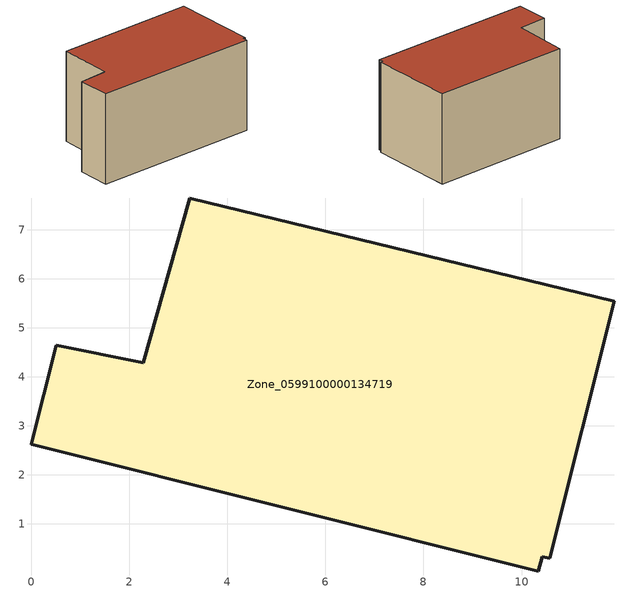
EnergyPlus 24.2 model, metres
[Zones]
Zone_0599100000134719
 floor ground (C_G): 10.43,0.33 10.34,0.04 0,2.62 0.5,4.64 2.28,4.29 3.23,7.65 11.89,5.54 10.57,0.3 z0
 wall outside (C_F): 10.57,0.3 11.89,5.54 3.23,7.65 2.28,4.29 0.5,4.64 0,2.62 10.34,0.04 10.43,0.33 10.57,0.3 z0:5.76
 roof outside (C_R): 2.28,4.29 0.5,4.64 0,2.62 10.34,0.04 10.43,0.33 10.57,0.3 11.89,5.54 3.23,7.65 z5.76
[BUILDING]
Pand.0599100000134719: North Axis=0; Terrain=City; Loads Convergence Tolerance Value=0.04; Temperature Convergence Tolerance Value=0.4; Solar Distribution=FullExterior; Maximum Number of Warmup Days=25; Minimum Number of Warmup Days=1
[Site:Location]
Rotterdam.The.Hague.AP_ZH_NLD Design_Conditions: Latitude=51.96; Longitude=4.45; Time Zone=1; Elevation=-4.5
[SITE:GROUNDTEMPERATURE:BUILDINGSURFACE]
18, 18, 18, 18, 18, 18, 18, 18, 18, 18, 18, 18
[MATERIAL] Thermal Absorptance=0.9; Solar Absorptance=0.7; Visible Absorptance=0.7
Name | Roughness | Thickness | Conductivity | Density | Specific Heat
G.TI.1975-1991 | MediumSmooth | 0.15 | 0.288461 | 540 | 1210
F.TI.1975-1991 | Rough | 0.3 | 0.230769 | 1920 | 840
R.TI.1975-1991 | MediumRough | 0.2 | 0.153846 | 1500 | 1000
[CONSTRUCTION]
C_G: G.TI.1975-1991
C_F: F.TI.1975-1991
C_R: R.TI.1975-1991
[ZONE]
Zone_0599100000134719: Type=1; Multiplier=1; Ceiling Height=Autocalculate; Volume=Autocalculate; Floor Area=autocalculate; Part of Total Floor Area=Yes
[ZONEINFILTRATION:DESIGNFLOWRATE]
Infil_Zone_0599100000134719: Zone or ZoneList or Space or SpaceList=Zone_0599100000134719; Schedule=AlwaysOn; Design Flow Rate Calculation Method=Flow/Area; Flow Rate per Floor Area=0.003; Constant Term Coefficient=1; Temperature Term Coefficient=0; Velocity Term Coefficient=0; Velocity Squared Term Coefficient=0
[HVACTEMPLATE:ZONE:IDEALLOADSAIRSYSTEM]
Zone_0599100000134719: Maximum Heating Supply Air Temperature=50; Minimum Cooling Supply Air Temperature=13; Maximum Heating Supply Air Humidity Ratio=0.0156; Minimum Cooling Supply Air Humidity Ratio=0.0077; Heating Limit=NoLimit; Cooling Limit=NoLimit; Dehumidification Control Type=ConstantSensibleHeatRatio; Cooling Sensible Heat Ratio=0.7; Dehumidification Setpoint=60; Humidification Control Type=None; Humidification Setpoint=30; Outdoor Air Method=None; Outdoor Air Flow Rate per Person=0.00944; Outdoor Air Flow Rate per Zone Floor Area=0; Outdoor Air Flow Rate per Zone=0; Demand Controlled Ventilation Type=None; Outdoor Air Economizer Type=NoEconomizer; Heat Recovery Type=None; Sensible Heat Recovery Effectiveness=0.7; Latent Heat Recovery Effectiveness=0.65
[ZONECONTROL:THERMOSTAT]
ThermostatControl_Zone_0599100000134719: Zone or ZoneList=Zone_0599100000134719; Control Type Schedule=DualSetpointControlType; Control 1=Thermostat_Zone_0599100000134719; Temperature Difference Between Cutout And Setpoint=0
[THERMOSTATSETPOINT:DUALSETPOINT]
Thermostat_Zone_0599100000134719: Heating Setpoint Temperature Schedule=HeatingSetpoint_Zone_0599100000134719; Cooling Setpoint Temperature Schedule=CoolingSetpoint_Zone_0599100000134719
[SCHEDULE:COMPACT]
HeatingSetpoint_Zone_0599100000134719: Through: 12/31, For: AllDays, Until: 24:00, 21
CoolingSetpoint_Zone_0599100000134719: Through: 12/31, For: AllDays, Until: 24:00, 24
DualSetpointControlType: Through: 12/31, For: AllDays, Until: 24:00, 4
AlwaysOn: Through: 12/31, For: AllDays, Until: 24:00, 1
